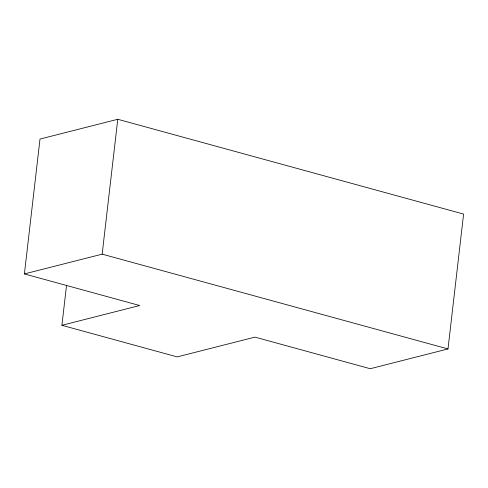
<?xml version="1.0" encoding="UTF-8"?>
<svg xmlns="http://www.w3.org/2000/svg" width="488" height="488" viewBox="0 0 488 488"><rect width="100%" height="100%" fill="white"/><g stroke="black" fill="none" stroke-linecap="round" stroke-linejoin="round"><path stroke-width="0.73" d="M61.909 325.301L139.678 305.525L24.4 273.927L40.004 139.056L117.773 119.279L463.6 214.073L447.996 348.944L370.227 368.721L254.956 337.123L177.187 356.899L61.909 325.301L66.533 285.364M24.4 273.927L102.163 254.15L117.773 119.279M102.163 254.15L447.996 348.944"/></g></svg>
